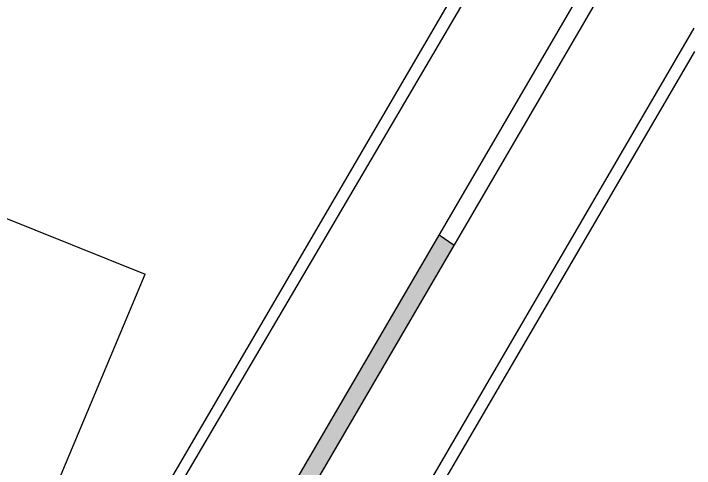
# Model space of a CAD drawing. Header units: metres. Extents: x 324293 to 653279, y 3585589 to 7191434.
# Drawn here: x 334608.5 to 334679.6, y 3600547.2 to 3600594.6 of the extents above; entities that cross this region are included whole.
import ezdxf

# ---------------------------------------------------------------- set-up
doc = ezdxf.new("R2010")
doc.units = ezdxf.units.M
for name, color, linetype in [('asfalt tarahi', 1, 'Continuous'), ('cahman', 80, 'Continuous'), ('divar', 255, 'Continuous'), ('shouldr', 6, 'Continuous')]:
    doc.layers.add(name, color=color, linetype=linetype)

msp = doc.modelspace()

# ---------------------------------------------------------------- hatches: boundary and pattern name
at = {"layer": 'cahman'}
h = msp.add_hatch(dxfattribs=at)
h.set_pattern_fill('AR-HBONE', color=30, scale=0.1, angle=0.4498703, style=0)
h.set_pattern_definition([(45.449870306, (28282.74744, -2517.61144), (-0.004441556825, 0.565667987934), [1.2, -0.4]), (135.449870306, (28283.02805, -2517.3264), (-0.004441556825, 0.565667987934), [1.2, -0.4])])
edge = h.paths.add_edge_path()
edge.add_line((334652.9437, 3600571.56917), (334654.51193, 3600570.49371))
edge.add_line((334629.86785, 3600528.27128), (334679.3834, 3600613.10572))
edge.add_arc((334651.55465, 3600516.31269), 24.7654, 151.1266804, 190.5164189)
edge.add_arc((334626.71352, 3600511.70198), 0.5, 237.0643303, 370.4397392)
edge.add_arc((334590.74796, 3600456.1835), 65.65, 57.0643303, 67.3723975)
edge.add_arc((334616.19851, 3600517.24161), 0.5, 113.9969886, 247.3723975)
edge.add_arc((334605.57714, 3600540.91065), 25.44297, 294.1712894, 327.6165171)
edge.add_line((334627.06328, 3600527.28382), (334679.35469, 3600616.7624))

# ---------------------------------------------------------------- linework, layer by layer
at = {"layer": 'asfalt tarahi', "color": 1}
for p, q in [((334679.20109, 3600636.32483, 1313.25213), (334615.71867, 3600528.12515, 1313.25213)), ((334627.06328, 3600527.28382, 1313.25213), (334679.35469, 3600616.7624, 1313.25213)), ((334629.86785, 3600528.27128, 1313.25213), (334679.3834, 3600613.10572, 1313.25213)), ((334636.58486, 3600519.43075, 1313.25213), (334679.54038, 3600593.11373, 1313.25213)), ((334652.9437, 3600571.56917, 1313.25213), (334654.51193, 3600570.49371, 1313.25213))]:
    msp.add_line(p, q, dxfattribs=at)
at = {"layer": 'divar'}
for p in [(334585.28681, 3600582.34406, 1313.25213), (334585.28681, 3600582.34406, 1313.25213), (334602.94559, 3600521.43384, 1313.25213)]:
    msp.add_line(p, (334622.26378, 3600567.46394, 1313.25213), dxfattribs=at)
at = {"layer": 'shouldr', "elevation": 1313.25213, "flags": 128}
for points in [[(334679.17953, 3600639.07114), (334614.2127, 3600527.7464)], [(334679.55946, 3600590.68372), (334636.80007, 3600517.41283)]]:
    msp.add_lwpolyline(points, dxfattribs=at)

doc.saveas('drawing.dxf')
